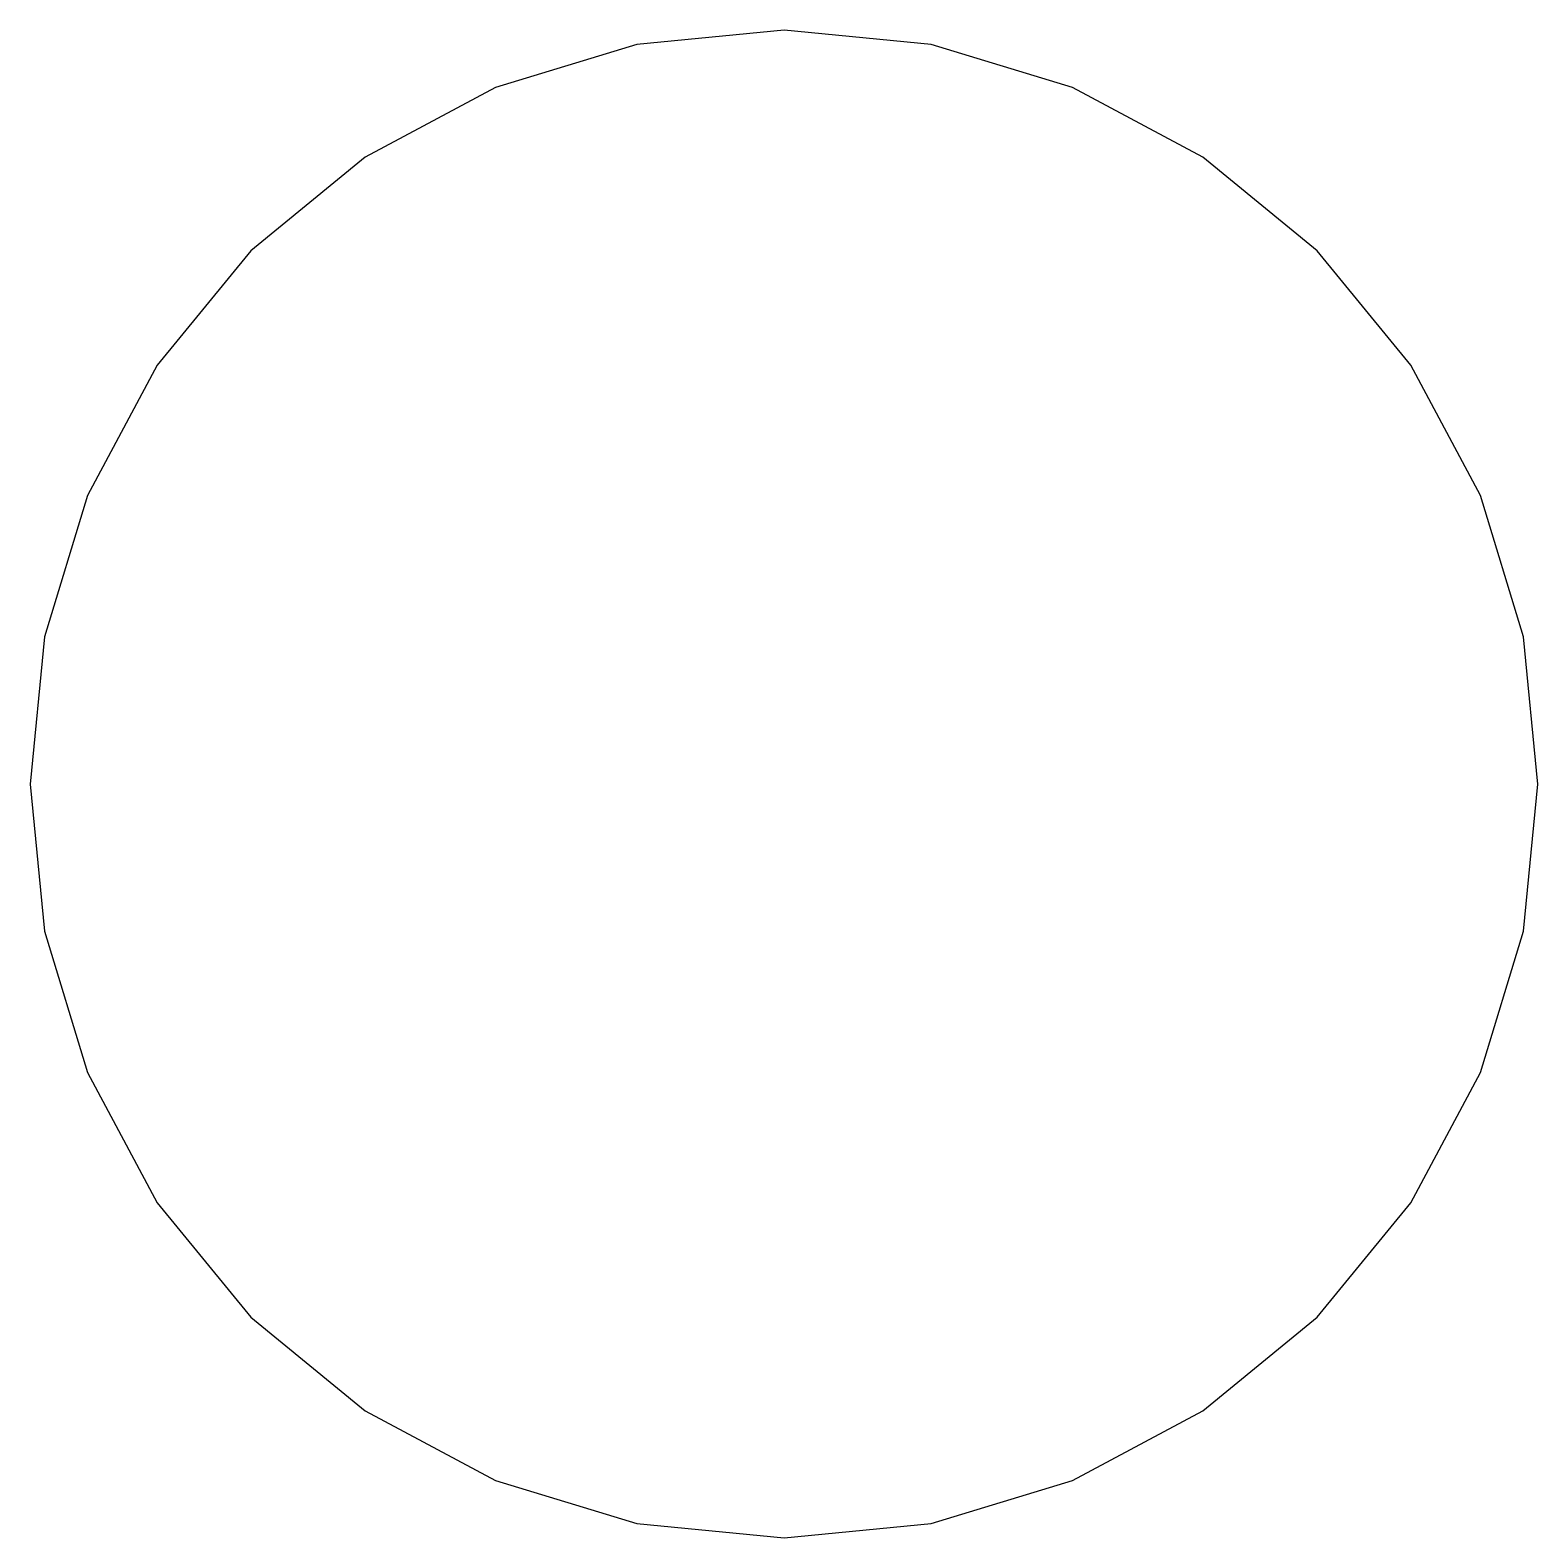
# Model space of a CAD drawing. Header units: metres. Extents: x -6.3 to 3.5, y -3.5 to 47.5.
# Drawn here: x -6.28 to 0.72, y 40.54 to 47.54 of the extents above.
import ezdxf

# ---------------------------------------------------------------- set-up
doc = ezdxf.new("R2010")
doc.units = ezdxf.units.M

msp = doc.modelspace()

# ---------------------------------------------------------------- linework, layer by layer
for p, q in [((-2.77507, 47.5446), (-3.45789, 47.4774)), ((-2.09225, 47.4774), (-2.77507, 47.5446)), ((-3.45789, 47.4774), (-4.11446, 47.2782)), ((-1.43567, 47.2782), (-2.09225, 47.4774)), ((-4.11446, 47.2782), (-4.71956, 46.9548)), ((-0.830566, 46.9548), (-1.43567, 47.2782)), ((-4.71956, 46.9548), (-5.24994, 46.5195)), ((-0.300186, 46.5195), (-0.830566, 46.9548)), ((-5.24994, 46.5195), (-5.68521, 45.9892)), ((0.135071, 45.9892), (-0.300186, 46.5195)), ((-5.68521, 45.9892), (-6.00864, 45.384)), ((0.458496, 45.384), (0.135071, 45.9892)), ((-6.00864, 45.384), (-6.20781, 44.7275)), ((0.657669, 44.7275), (0.458496, 45.384)), ((-6.20781, 44.7275), (-6.27507, 44.0446)), ((0.724915, 44.0446), (0.657669, 44.7275)), ((-6.27507, 44.0446), (-6.20781, 43.3618)), ((0.657669, 43.3618), (0.724915, 44.0446)), ((-6.20781, 43.3618), (-6.00864, 42.7053)), ((0.458496, 42.7053), (0.657669, 43.3618)), ((-6.00864, 42.7053), (-5.68521, 42.1002)), ((0.135071, 42.1002), (0.458496, 42.7053)), ((-5.68521, 42.1002), (-5.24994, 41.5698)), ((-0.300186, 41.5698), (0.135071, 42.1002)), ((-5.24994, 41.5698), (-4.71956, 41.1345)), ((-0.830566, 41.1345), (-0.300186, 41.5698)), ((-4.71956, 41.1345), (-4.11446, 40.8111)), ((-1.43567, 40.8111), (-0.830566, 41.1345)), ((-4.11446, 40.8111), (-3.45789, 40.6119)), ((-2.09225, 40.6119), (-1.43567, 40.8111)), ((-3.45789, 40.6119), (-2.77507, 40.5446)), ((-2.77507, 40.5446), (-2.09225, 40.6119))]:
    msp.add_line(p, q)

doc.saveas('drawing.dxf')
